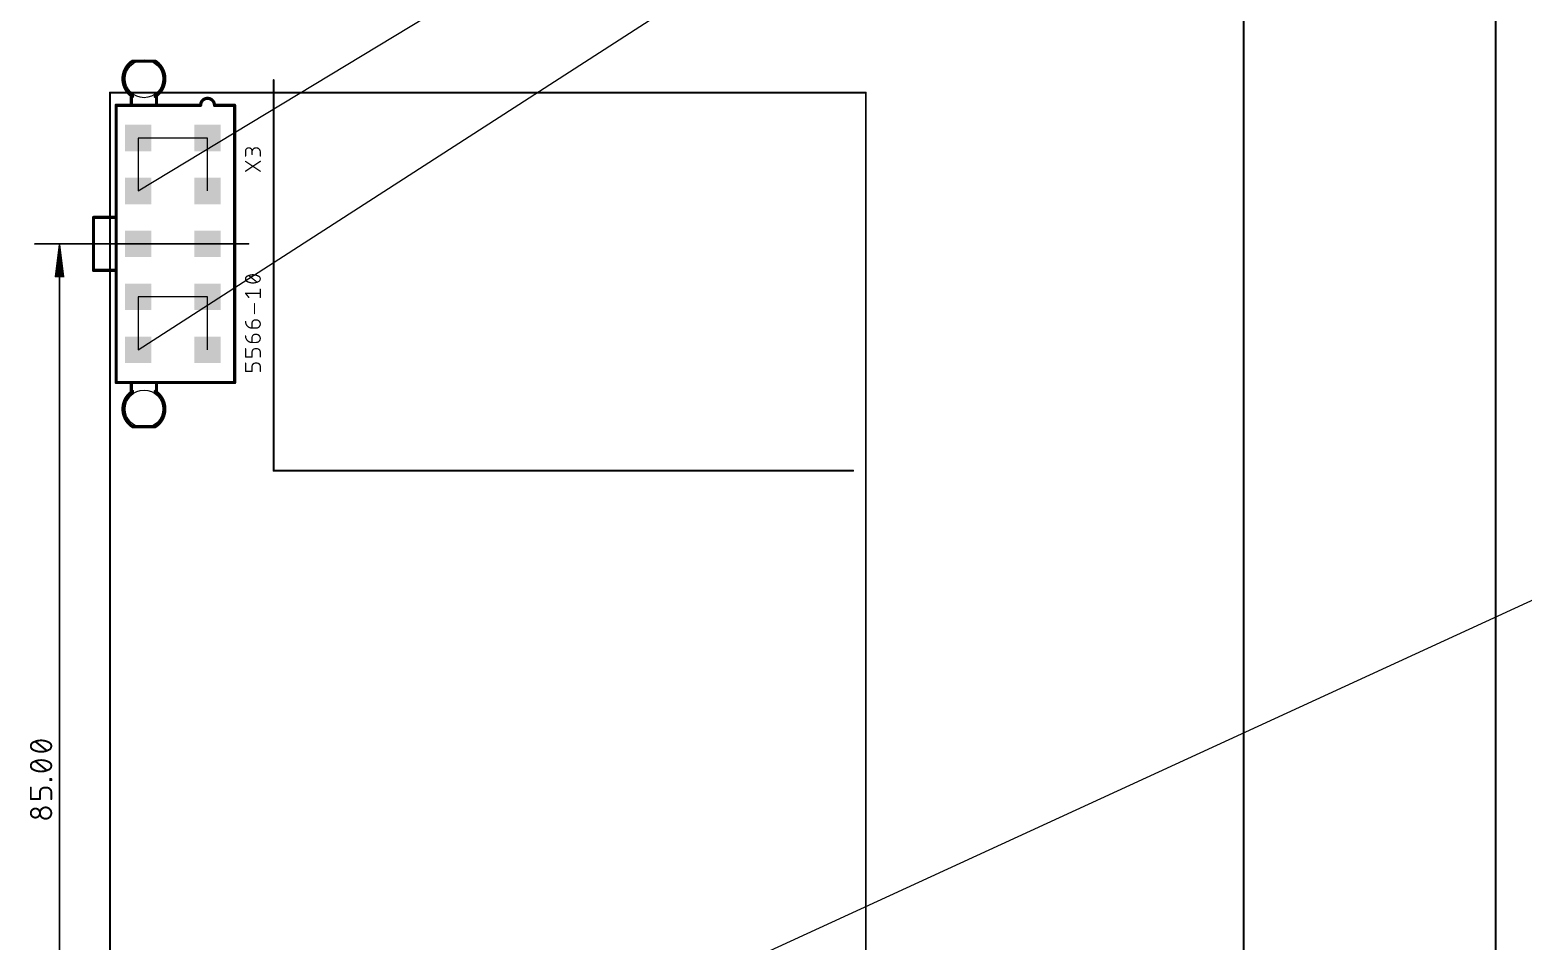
# Model space of a CAD drawing. Extents: x -93 to 210, y -228 to 208.
# Drawn here: x 19.6 to 138.2, y 44.7 to 117 of the extents above; entities that cross this region are included whole.
import ezdxf

# ---------------------------------------------------------------- set-up
doc = ezdxf.new("R2010")
doc.units = 0
for name, color, linetype in [('1', 12, 'CONTINUOUS'), ('121', 253, 'CONTINUOUS'), ('17', 110, 'CONTINUOUS'), ('19', 53, 'CONTINUOUS'), ('20', 31, 'CONTINUOUS'), ('21', 253, 'CONTINUOUS'), ('23', 53, 'CONTINUOUS'), ('25', 253, 'CONTINUOUS'), ('27', 253, 'CONTINUOUS')]:
    doc.layers.add(name, color=color, linetype=linetype)

# ---------------------------------------------------------------- blocks, each defined once
blk = doc.blocks.new('SQUAREP')
blk.add_solid([(-0.5, -0.5), (0.5, -0.5), (-0.5, 0.5), (0.5, 0.5)])

msp = doc.modelspace()

# ---------------------------------------------------------------- linework, layer by layer
at = {"layer": '1'}
for points, const_width in [([(37, 100), (20.05, 100)], 0.13), ([(22, 99.935), (21.6808, 97.4)], 0.13), ([(22, 99.935), (21.74, 97.4)], 0.13), ([(22, 99.935), (21.87, 97.4)], 0.13), ([(22, 15.065), (22, 99.935)], 0.13), ([(22.3192, 97.4), (22, 99.935)], 0.13), ([(22.13, 97.4), (22, 99.935)], 0.13), ([(22.26, 97.4), (22, 99.935)], 0.13), ([(21.6808, 97.4), (22.3192, 97.4)], 0.13), ([(20.9881, 59.7901), (20.0849, 60.5126)], 0.1524), ([(20.9881, 58.227), (20.0849, 58.9495)], 0.1524), ([(19.7237, 55.9483), (19.7237, 56.8514)], 0.1524), ([(20.9881, 56.8514), (20.8074, 56.8514)], 0.1524), ([(21.259, 57.4489), (21.259, 57.5392)], 0.1524), ([(21.259, 57.5392), (21.3493, 57.5392)], 0.1524), ([(21.3493, 57.4489), (21.259, 57.4489)], 0.1524), ([(21.3493, 57.5392), (21.3493, 57.4489)], 0.1524), ([(20.4462, 55.9483), (19.7237, 55.9483)], 0.1524), ([(20.4462, 56.4902), (20.4462, 55.9483)], 0.1524), ([(21.3493, 55.9483), (21.3493, 56.4902)], 0.1524)]:
    msp.add_lwpolyline(points, dxfattribs=dict(at, const_width=const_width))
for points, const_width in [([(20.05, 100.0325, 1), (20.05, 99.9675)], 0.065), ([(22.0325, 99.935, 1), (21.9675, 99.935)], 0.065), ([(22.0322, 99.9391, 1), (21.9678, 99.9309)], 0.065), ([(22.0325, 99.9333, 1), (21.9675, 99.9367)], 0.065), ([(22.0325, 99.9367, 1), (21.9675, 99.9333)], 0.065), ([(22.0323, 99.9383, 1), (21.9677, 99.9317)], 0.065), ([(22.0323, 99.9317, 1), (21.9677, 99.9383)], 0.065), ([(22.0322, 99.9309, 1), (21.9678, 99.9391)], 0.065), ([(37, 99.9675, 1), (37, 100.0325)], 0.065), ([(21.6485, 97.4041, 1), (21.713, 97.3959)], 0.065), ([(21.6808, 97.4325, 1), (21.6808, 97.3675)], 0.065), ([(21.7077, 97.4033, 1), (21.7723, 97.3967)], 0.065), ([(21.8375, 97.4017, 1), (21.9025, 97.3983)], 0.065), ([(22.0975, 97.3983, 1), (22.1625, 97.4017)], 0.065), ([(22.2277, 97.3967, 1), (22.2923, 97.4033)], 0.065), ([(22.287, 97.3959, 1), (22.3515, 97.4041)], 0.065), ([(22.3192, 97.3675, 1), (22.3192, 97.4325)], 0.065), ([(19.9495, 60.4675, 0.3205), (19.7237, 60.1514)], 0.1524), ([(20.5365, 60.6029, 0.1139), (19.9495, 60.4675)], 0.1524), ([(19.9328, 60.5017, 1), (19.9662, 60.4332)], 0.0762), ([(19.9618, 60.4314, 1), (19.9371, 60.5035)], 0.0762), ([(20.1087, 60.5424, 1), (20.0611, 60.4829)], 0.0762), ([(21.1235, 60.4675, 0.1139), (20.5365, 60.6029)], 0.1524), ([(20.5365, 60.641, 1), (20.5365, 60.5648)], 0.0762), ([(20.5365, 60.5648, 1), (20.5365, 60.641)], 0.0762), ([(21.3493, 60.1514, 0.3205), (21.1235, 60.4675)], 0.1524), ([(21.1359, 60.5035, 1), (21.1112, 60.4314)], 0.0762), ([(21.1068, 60.4332, 1), (21.1402, 60.5017)], 0.0762), ([(19.7237, 60.1514, 0.3205), (19.9495, 59.8353)], 0.1524), ([(19.7618, 60.1514, 1), (19.6856, 60.1514)], 0.0762), ([(19.6856, 60.1514, 1), (19.7618, 60.1514)], 0.0762), ([(19.9495, 59.8353, 0.1139), (20.5365, 59.6998)], 0.1524), ([(19.9662, 59.8695, 1), (19.9328, 59.801)], 0.0762), ([(19.9371, 59.7992, 1), (19.9618, 59.8713)], 0.0762), ([(20.5365, 59.6998, 0.1139), (21.1235, 59.8353)], 0.1524), ([(20.5365, 59.7379, 1), (20.5365, 59.6617)], 0.0762), ([(20.5365, 59.6617, 1), (20.5365, 59.7379)], 0.0762), ([(20.9643, 59.7604, 1), (21.0119, 59.8199)], 0.0762), ([(21.1235, 59.8353, 0.3205), (21.3493, 60.1514)], 0.1524), ([(21.1112, 59.8713, 1), (21.1359, 59.7992)], 0.0762), ([(21.1402, 59.801, 1), (21.1068, 59.8695)], 0.0762), ([(21.3874, 60.1514, 1), (21.3112, 60.1514)], 0.0762), ([(21.3112, 60.1514, 1), (21.3874, 60.1514)], 0.0762), ([(19.9495, 58.9043, 0.3205), (19.7237, 58.5882)], 0.1524), ([(19.7237, 58.5882, 0.3205), (19.9495, 58.2722)], 0.1524), ([(19.7618, 58.5882, 1), (19.6856, 58.5882)], 0.0762), ([(19.6856, 58.5882, 1), (19.7618, 58.5882)], 0.0762), ([(20.5365, 59.0398, 0.1139), (19.9495, 58.9043)], 0.1524), ([(19.9328, 58.9386, 1), (19.9662, 58.8701)], 0.0762), ([(19.9495, 58.2722, 0.1139), (20.5365, 58.1367)], 0.1524), ([(19.9662, 58.3064, 1), (19.9328, 58.2379)], 0.0762), ([(19.9618, 58.8683, 1), (19.9371, 58.9404)], 0.0762), ([(19.9371, 58.2361, 1), (19.9618, 58.3082)], 0.0762), ([(20.1087, 58.9792, 1), (20.0611, 58.9197)], 0.0762), ([(21.1235, 58.9043, 0.1139), (20.5365, 59.0398)], 0.1524), ([(20.5365, 59.0779, 1), (20.5365, 59.0017)], 0.0762), ([(20.5365, 58.1367, 0.1139), (21.1235, 58.2722)], 0.1524), ([(20.5365, 58.1748, 1), (20.5365, 58.0986)], 0.0762), ([(20.5365, 59.0017, 1), (20.5365, 59.0779)], 0.0762), ([(20.5365, 58.0986, 1), (20.5365, 58.1748)], 0.0762), ([(20.9643, 58.1972, 1), (21.0119, 58.2568)], 0.0762), ([(21.1359, 58.9404, 1), (21.1112, 58.8683)], 0.0762), ([(21.3493, 58.5882, 0.3205), (21.1235, 58.9043)], 0.1524), ([(21.1235, 58.2722, 0.3205), (21.3493, 58.5882)], 0.1524), ([(21.1112, 58.3082, 1), (21.1359, 58.2361)], 0.0762), ([(21.1068, 58.8701, 1), (21.1402, 58.9386)], 0.0762), ([(21.1402, 58.2379, 1), (21.1068, 58.3064)], 0.0762), ([(21.3874, 58.5882, 1), (21.3112, 58.5882)], 0.0762), ([(21.3112, 58.5882, 1), (21.3874, 58.5882)], 0.0762), ([(19.7618, 56.8514, 1), (19.6856, 56.8514)], 0.0762), ([(20.8074, 56.8514, 0.4142), (20.4462, 56.4902)], 0.1524), ([(20.8074, 56.8895, 1), (20.8074, 56.8133)], 0.0762), ([(20.8074, 56.8133, 1), (20.8074, 56.8895)], 0.0762), ([(21.3493, 56.4902, 0.4142), (20.9881, 56.8514)], 0.1524), ([(20.9881, 56.8895, 1), (20.9881, 56.8133)], 0.0762), ([(20.9881, 56.8133, 1), (20.9881, 56.8895)], 0.0762), ([(21.2971, 57.5392, 1), (21.2209, 57.5392)], 0.0762), ([(21.259, 57.5773, 1), (21.259, 57.5011)], 0.0762), ([(21.259, 57.487, 1), (21.259, 57.4108)], 0.0762), ([(21.2209, 57.4489, 1), (21.2971, 57.4489)], 0.0762), ([(21.3874, 57.5392, 1), (21.3112, 57.5392)], 0.0762), ([(21.3112, 57.4489, 1), (21.3874, 57.4489)], 0.0762), ([(21.3493, 57.5011, 1), (21.3493, 57.5773)], 0.0762), ([(21.3493, 57.4108, 1), (21.3493, 57.487)], 0.0762), ([(19.7237, 55.9864, 1), (19.7237, 55.9102)], 0.0762), ([(19.6856, 55.9483, 1), (19.7618, 55.9483)], 0.0762), ([(20.4843, 56.4902, 1), (20.4081, 56.4902)], 0.0762), ([(20.4081, 56.4902, 1), (20.4843, 56.4902)], 0.0762), ([(20.4081, 55.9483, 1), (20.4843, 55.9483)], 0.0762), ([(20.4462, 55.9102, 1), (20.4462, 55.9864)], 0.0762), ([(21.3874, 56.4902, 1), (21.3112, 56.4902)], 0.0762), ([(21.3112, 56.4902, 1), (21.3874, 56.4902)], 0.0762), ([(21.3112, 55.9483, 1), (21.3874, 55.9483)], 0.0762), ([(20.0849, 55.198, 1), (20.0849, 54.4755)], 0.1524), ([(20.0849, 54.4755, 1), (20.0849, 55.198)], 0.1524), ([(20.0849, 55.2361, 1), (20.0849, 55.1599)], 0.0762), ([(20.0849, 54.5136, 1), (20.0849, 54.4374)], 0.0762), ([(20.0849, 55.1599, 1), (20.0849, 55.2361)], 0.0762), ([(20.0849, 54.4374, 1), (20.0849, 54.5136)], 0.0762), ([(20.8977, 55.2883, 1), (20.8977, 54.3852)], 0.1524), ([(20.8977, 54.3852, 1), (20.8977, 55.2883)], 0.1524), ([(20.8977, 55.3264, 1), (20.8977, 55.2502)], 0.0762), ([(20.8977, 55.2502, 1), (20.8977, 55.3264)], 0.0762), ([(20.8977, 54.4233, 1), (20.8977, 54.3471)], 0.0762), ([(20.8977, 54.3471, 1), (20.8977, 54.4233)], 0.0762)]:
    msp.add_lwpolyline(points, format="xyb", dxfattribs=dict(at, const_width=const_width))
at = {"layer": '121', "const_width": 0.1524}
for points in [[(116, 2), (116, 179)], [(136, 179), (136, 2)], [(26, 112), (86, 112)], [(26, 3), (26, 112)], [(86, 112), (86, 3)]]:
    msp.add_lwpolyline(points, dxfattribs=at)
at = {"layer": '121', "const_width": 0.0762}
for points in [[(26, 112.0381, 1), (26, 111.9619)], [(26.0381, 112, 1), (25.9619, 112)], [(86.0381, 112, 1), (85.9619, 112)], [(86, 111.9619, 1), (86, 112.0381)]]:
    msp.add_lwpolyline(points, format="xyb", dxfattribs=at)
at = {"layer": '19'}
for p, q in [((28.25, 104.2), (133.75, 168)), ((28.25, 91.6), (133.75, 159.6)), ((28.25, 108.4), (28.25, 104.2)), ((33.75, 108.4), (28.25, 108.4)), ((33.75, 104.2), (33.75, 108.4)), ((28.25, 95.8), (28.25, 91.6)), ((33.75, 95.8), (28.25, 95.8)), ((33.75, 91.6), (33.75, 95.8)), ((191.25, 95.8), (33.75, 23.4))]:
    msp.add_line(p, q, dxfattribs=at)
at = {"layer": '20'}
for centre in [(28.71, 113.1), (28.71, 86.9)]:
    msp.add_circle(centre, 1.5, dxfattribs=at)
at = {"layer": '21'}
for points, const_width in [([(27.8, 114.5, 0.546), (27.8, 111.7)], 0.254), ([(27.8, 114.5635, 1), (27.8, 114.4365)], 0.127), ([(27.8343, 114.4466, 1), (27.7657, 114.5534)], 0.127), ([(29.6, 111.7, 0.546), (29.6, 114.5)], 0.254), ([(29.6343, 114.5534, 1), (29.5657, 114.4466)], 0.127), ([(29.6, 114.4365, 1), (29.6, 114.5635)], 0.127), ([(39.0381, 113, 1), (38.9619, 113)], 0.0762), ([(27.7635, 111.8, 1), (27.6365, 111.8)], 0.127), ([(27.7657, 111.6466, 1), (27.8343, 111.7534)], 0.127), ([(29.5657, 111.7534, 1), (29.6343, 111.6466)], 0.127), ([(29.7635, 111.8, 1), (29.6365, 111.8)], 0.127), ([(34.3, 111, 1), (33.2, 111)], 0.254), ([(26.5635, 111, 1), (26.4365, 111)], 0.127), ([(26.5, 111.0635, 1), (26.5, 110.9365)], 0.127), ([(27.6365, 111.1, 1), (27.7635, 111.1)], 0.127), ([(29.6365, 111.1, 1), (29.7635, 111.1)], 0.127), ([(33.1365, 111, 1), (33.2635, 111)], 0.127), ([(33.2, 110.9365, 1), (33.2, 111.0635)], 0.127), ([(34.3, 111.0635, 1), (34.3, 110.9365)], 0.127), ([(34.2365, 111, 1), (34.3635, 111)], 0.127), ([(35.9635, 111, 1), (35.8365, 111)], 0.127), ([(35.9, 110.9365, 1), (35.9, 111.0635)], 0.127), ([(26.5, 89.0635, 1), (26.5, 88.9365)], 0.127), ([(26.4365, 89, 1), (26.5635, 89)], 0.127), ([(27.7635, 88.9, 1), (27.6365, 88.9)], 0.127), ([(29.7635, 88.9, 1), (29.6365, 88.9)], 0.127), ([(35.8365, 89, 1), (35.9635, 89)], 0.127), ([(35.9, 88.9365, 1), (35.9, 89.0635)], 0.127), ([(27.8, 88.3, 0.546), (27.8, 85.5)], 0.254), ([(27.6365, 88.2, 1), (27.7635, 88.2)], 0.127), ([(27.8343, 88.2466, 1), (27.7657, 88.3534)], 0.127), ([(29.6, 85.5, 0.546), (29.6, 88.3)], 0.254), ([(29.6343, 88.3534, 1), (29.5657, 88.2466)], 0.127), ([(29.6365, 88.2, 1), (29.7635, 88.2)], 0.127), ([(27.8, 85.5635, 1), (27.8, 85.4365)], 0.127), ([(27.7657, 85.4466, 1), (27.8343, 85.5534)], 0.127), ([(29.5657, 85.5534, 1), (29.6343, 85.4466)], 0.127), ([(29.6, 85.4365, 1), (29.6, 85.5635)], 0.127), ([(39, 82.0381, 1), (39, 81.9619)], 0.0762), ([(38.9619, 82, 1), (39.0381, 82)], 0.0762), ([(85, 81.9619, 1), (85, 82.0381)], 0.0762)]:
    msp.add_lwpolyline(points, format="xyb", dxfattribs=dict(at, const_width=const_width))
for points, const_width in [([(29.6, 114.5), (27.8, 114.5)], 0.254), ([(39, 82), (39, 113)], 0.1524), ([(27.7, 111.8), (27.7, 111.1)], 0.254), ([(29.7, 111.8), (29.7, 111.1)], 0.254), ([(26.5, 89), (26.5, 111)], 0.254), ([(26.5, 111), (33.2, 111)], 0.254), ([(34.3, 111), (35.9, 111)], 0.254), ([(35.9, 111), (35.9, 89)], 0.254), ([(35.9, 89), (26.5, 89)], 0.254), ([(27.7, 88.2), (27.7, 88.9)], 0.254), ([(29.7, 88.2), (29.7, 88.9)], 0.254), ([(27.8, 85.5), (29.6, 85.5)], 0.254), ([(85, 82), (39, 82)], 0.1524)]:
    msp.add_lwpolyline(points, dxfattribs=dict(at, const_width=const_width))
at = {"layer": '23'}
msp.add_point((31, 100), dxfattribs=at)
at = {"layer": '25'}
for points, const_width in [([(37.2851, 107.3632, 1), (36.7658, 107.3632)], 0.1016), ([(36.7912, 107.3632, 1), (36.7404, 107.3632)], 0.0508), ([(36.7404, 107.3632, 1), (36.7912, 107.3632)], 0.0508), ([(36.7404, 106.9737, 1), (36.7912, 106.9737)], 0.0508), ([(37.9342, 107.2983, 1), (37.2851, 107.2983)], 0.1016), ([(37.3105, 107.3632, 1), (37.2597, 107.3632)], 0.0508), ([(37.2597, 107.3632, 1), (37.3105, 107.3632)], 0.0508), ([(37.2597, 107.2983, 1), (37.3105, 107.2983)], 0.0508), ([(37.2597, 107.1035, 1), (37.3105, 107.1035)], 0.0508), ([(37.9596, 107.2983, 1), (37.9088, 107.2983)], 0.0508), ([(37.9088, 107.2983, 1), (37.9596, 107.2983)], 0.0508), ([(37.9088, 106.9737, 1), (37.9596, 106.9737)], 0.0508), ([(36.7799, 106.5659, 1), (36.7517, 106.5236)], 0.0508), ([(36.7517, 105.7869, 1), (36.7799, 105.7447)], 0.0508), ([(37.9483, 106.5236, 1), (37.9201, 106.5659)], 0.0508), ([(37.9201, 105.7447, 1), (37.9483, 105.7869)], 0.0508)]:
    msp.add_lwpolyline(points, format="xyb", dxfattribs=dict(at, const_width=const_width))
at = {"layer": '25', "const_width": 0.1016}
for points in [[(36.7658, 106.9737), (36.7658, 107.3632)], [(37.2851, 107.3632), (37.2851, 107.1035)], [(37.9342, 106.9737), (37.9342, 107.2983)], [(37.9342, 105.7658), (36.7658, 106.5447)], [(36.7658, 105.7658), (37.9342, 106.5447)]]:
    msp.add_lwpolyline(points, dxfattribs=at)
at = {"layer": '27'}
for points, const_width in [([(24.7, 97.9), (24.7, 102.1)], 0.254), ([(24.7, 102.1), (26.4, 102.1)], 0.254), ([(24.7, 97.9), (26.4, 97.9)], 0.254), ([(37.6746, 96.9661), (37.0254, 97.4854)], 0.1016), ([(37.0254, 95.7582), (36.7658, 96.0827)], 0.1016), ([(36.7658, 96.0827), (37.9342, 96.0827)], 0.1016), ([(37.9342, 95.7582), (37.9342, 96.4073)], 0.1016), ([(37.4798, 94.4741), (37.4798, 95.253)], 0.1016), ([(37.2851, 93.3198), (37.2851, 93.7093)], 0.1016), ([(37.5447, 93.9689), (37.6096, 93.9689)], 0.1016), ([(37.6096, 93.3198), (37.2851, 93.3198)], 0.1016), ([(37.2851, 92.1768), (37.2851, 92.5663)], 0.1016), ([(37.5447, 92.8259), (37.6096, 92.8259)], 0.1016), ([(36.7658, 91.0338), (36.7658, 91.6829)], 0.1016), ([(37.6096, 92.1768), (37.2851, 92.1768)], 0.1016), ([(37.2851, 91.4233), (37.2851, 91.0338)], 0.1016), ([(37.6746, 91.6829), (37.5447, 91.6829)], 0.1016), ([(37.9342, 91.0338), (37.9342, 91.4233)], 0.1016), ([(37.2851, 91.0338), (36.7658, 91.0338)], 0.1016), ([(36.7658, 89.8908), (36.7658, 90.5399)], 0.1016), ([(37.2851, 90.2803), (37.2851, 89.8908)], 0.1016), ([(37.6746, 90.5399), (37.5447, 90.5399)], 0.1016), ([(37.9342, 89.8908), (37.9342, 90.2803)], 0.1016), ([(37.2851, 89.8908), (36.7658, 89.8908)], 0.1016)]:
    msp.add_lwpolyline(points, dxfattribs=dict(at, const_width=const_width))
for points, const_width in [([(24.7635, 102.1, 1), (24.6365, 102.1)], 0.127), ([(24.7, 102.1635, 1), (24.7, 102.0365)], 0.127), ([(26.4, 102.0365, 1), (26.4, 102.1635)], 0.127), ([(24.7, 97.9635, 1), (24.7, 97.8365)], 0.127), ([(24.6365, 97.9, 1), (24.7635, 97.9)], 0.127), ([(26.4, 97.8365, 1), (26.4, 97.9635)], 0.127), ([(36.9281, 97.4529, 0.3205), (36.7658, 97.2257)], 0.1016), ([(36.7658, 97.2257, 0.3205), (36.9281, 96.9986)], 0.1016), ([(36.7912, 97.2257, 1), (36.7404, 97.2257)], 0.0508), ([(36.7404, 97.2257, 1), (36.7912, 97.2257)], 0.0508), ([(36.9169, 97.4758, 1), (36.9392, 97.4301)], 0.0508), ([(37.35, 97.5503, 0.1139), (36.9281, 97.4529)], 0.1016), ([(36.9363, 97.4289, 1), (36.9198, 97.477)], 0.0508), ([(37.0413, 97.5052, 1), (37.0096, 97.4656)], 0.0508), ([(37.7719, 97.4529, 0.1139), (37.35, 97.5503)], 0.1016), ([(37.35, 97.5757, 1), (37.35, 97.5249)], 0.0508), ([(37.35, 97.5249, 1), (37.35, 97.5757)], 0.0508), ([(37.7802, 97.477, 1), (37.7637, 97.4289)], 0.0508), ([(37.9342, 97.2257, 0.3205), (37.7719, 97.4529)], 0.1016), ([(37.7719, 96.9986, 0.3205), (37.9342, 97.2257)], 0.1016), ([(37.7608, 97.4301, 1), (37.7831, 97.4758)], 0.0508), ([(37.9596, 97.2257, 1), (37.9088, 97.2257)], 0.0508), ([(37.9088, 97.2257, 1), (37.9596, 97.2257)], 0.0508), ([(36.7856, 96.0986, 1), (36.746, 96.0669)], 0.0508), ([(36.7658, 96.1081, 1), (36.7658, 96.0573)], 0.0508), ([(36.9392, 97.0214, 1), (36.9169, 96.9757)], 0.0508), ([(36.9281, 96.9986, 0.1139), (37.35, 96.9012)], 0.1016), ([(36.9198, 96.9745, 1), (36.9363, 97.0226)], 0.0508), ([(37.35, 96.9012, 0.1139), (37.7719, 96.9986)], 0.1016), ([(37.35, 96.9266, 1), (37.35, 96.8758)], 0.0508), ([(37.35, 96.8758, 1), (37.35, 96.9266)], 0.0508), ([(37.6587, 96.9463, 1), (37.6904, 96.9859)], 0.0508), ([(37.7637, 97.0226, 1), (37.7802, 96.9745)], 0.0508), ([(37.7831, 96.9757, 1), (37.7608, 97.0214)], 0.0508), ([(37.9596, 96.4073, 1), (37.9088, 96.4073)], 0.0508), ([(37.9342, 96.0573, 1), (37.9342, 96.1081)], 0.0508), ([(37.0056, 95.7423, 1), (37.0453, 95.7741)], 0.0508), ([(37.5052, 95.253, 1), (37.4544, 95.253)], 0.0508), ([(37.9088, 95.7582, 1), (37.9596, 95.7582)], 0.0508), ([(36.7658, 93.8391, 0.4142), (37.2851, 93.3198)], 0.1016), ([(36.7912, 93.8391, 1), (36.7404, 93.8391)], 0.0508), ([(37.5447, 93.9689, 0.4142), (37.2851, 93.7093)], 0.1016), ([(37.3105, 93.7093, 1), (37.2597, 93.7093)], 0.0508), ([(37.2597, 93.7093, 1), (37.3105, 93.7093)], 0.0508), ([(37.4544, 94.4741, 1), (37.5052, 94.4741)], 0.0508), ([(37.5447, 93.9943, 1), (37.5447, 93.9435)], 0.0508), ([(37.5447, 93.9435, 1), (37.5447, 93.9943)], 0.0508), ([(37.6096, 93.3198, 1), (37.6096, 93.9689)], 0.1016), ([(37.6096, 93.9943, 1), (37.6096, 93.9435)], 0.0508), ([(37.6096, 93.9435, 1), (37.6096, 93.9943)], 0.0508), ([(36.7658, 92.6961, 0.4142), (37.2851, 92.1768)], 0.1016), ([(36.7912, 92.6961, 1), (36.7404, 92.6961)], 0.0508), ([(37.2851, 93.3452, 1), (37.2851, 93.2944)], 0.0508), ([(37.2597, 93.3198, 1), (37.3105, 93.3198)], 0.0508), ([(37.5447, 92.8259, 0.4142), (37.2851, 92.5663)], 0.1016), ([(37.3105, 92.5663, 1), (37.2597, 92.5663)], 0.0508), ([(37.2597, 92.5663, 1), (37.3105, 92.5663)], 0.0508), ([(37.2851, 93.2944, 1), (37.2851, 93.3452)], 0.0508), ([(37.5447, 92.8513, 1), (37.5447, 92.8005)], 0.0508), ([(37.5447, 92.8005, 1), (37.5447, 92.8513)], 0.0508), ([(37.6096, 93.3452, 1), (37.6096, 93.2944)], 0.0508), ([(37.6096, 92.1768, 1), (37.6096, 92.8259)], 0.1016), ([(37.6096, 92.8513, 1), (37.6096, 92.8005)], 0.0508), ([(37.6096, 93.2944, 1), (37.6096, 93.3452)], 0.0508), ([(37.6096, 92.8005, 1), (37.6096, 92.8513)], 0.0508), ([(36.7912, 91.6829, 1), (36.7404, 91.6829)], 0.0508), ([(37.2851, 92.2022, 1), (37.2851, 92.1514)], 0.0508), ([(37.2597, 92.1768, 1), (37.3105, 92.1768)], 0.0508), ([(37.5447, 91.6829, 0.4142), (37.2851, 91.4233)], 0.1016), ([(37.3105, 91.4233, 1), (37.2597, 91.4233)], 0.0508), ([(37.2597, 91.4233, 1), (37.3105, 91.4233)], 0.0508), ([(37.2851, 92.1514, 1), (37.2851, 92.2022)], 0.0508), ([(37.5447, 91.7083, 1), (37.5447, 91.6575)], 0.0508), ([(37.5447, 91.6575, 1), (37.5447, 91.7083)], 0.0508), ([(37.6096, 92.2022, 1), (37.6096, 92.1514)], 0.0508), ([(37.6096, 92.1514, 1), (37.6096, 92.2022)], 0.0508), ([(37.9342, 91.4233, 0.4142), (37.6746, 91.6829)], 0.1016), ([(37.6746, 91.7083, 1), (37.6746, 91.6575)], 0.0508), ([(37.6746, 91.6575, 1), (37.6746, 91.7083)], 0.0508), ([(37.9596, 91.4233, 1), (37.9088, 91.4233)], 0.0508), ([(37.9088, 91.4233, 1), (37.9596, 91.4233)], 0.0508), ([(36.7658, 91.0592, 1), (36.7658, 91.0084)], 0.0508), ([(36.7404, 91.0338, 1), (36.7912, 91.0338)], 0.0508), ([(36.7912, 90.5399, 1), (36.7404, 90.5399)], 0.0508), ([(37.2597, 91.0338, 1), (37.3105, 91.0338)], 0.0508), ([(37.5447, 90.5399, 0.4142), (37.2851, 90.2803)], 0.1016), ([(37.3105, 90.2803, 1), (37.2597, 90.2803)], 0.0508), ([(37.2597, 90.2803, 1), (37.3105, 90.2803)], 0.0508), ([(37.2851, 91.0084, 1), (37.2851, 91.0592)], 0.0508), ([(37.5447, 90.5653, 1), (37.5447, 90.5145)], 0.0508), ([(37.5447, 90.5145, 1), (37.5447, 90.5653)], 0.0508), ([(37.9342, 90.2803, 0.4142), (37.6746, 90.5399)], 0.1016), ([(37.6746, 90.5653, 1), (37.6746, 90.5145)], 0.0508), ([(37.6746, 90.5145, 1), (37.6746, 90.5653)], 0.0508), ([(37.9088, 91.0338, 1), (37.9596, 91.0338)], 0.0508), ([(37.9596, 90.2803, 1), (37.9088, 90.2803)], 0.0508), ([(37.9088, 90.2803, 1), (37.9596, 90.2803)], 0.0508), ([(36.7658, 89.9162, 1), (36.7658, 89.8654)], 0.0508), ([(36.7404, 89.8908, 1), (36.7912, 89.8908)], 0.0508), ([(37.2597, 89.8908, 1), (37.3105, 89.8908)], 0.0508), ([(37.2851, 89.8654, 1), (37.2851, 89.9162)], 0.0508), ([(37.9088, 89.8908, 1), (37.9596, 89.8908)], 0.0508)]:
    msp.add_lwpolyline(points, format="xyb", dxfattribs=dict(at, const_width=const_width))

# ---------------------------------------------------------------- block references
at = {"layer": '17', "xscale": 2.1, "yscale": 2.1, "rotation": 90}
for p in [(28.25, 108.4), (28.25, 108.4), (33.75, 108.4), (33.75, 108.4), (28.25, 104.2), (28.25, 104.2), (33.75, 104.2), (33.75, 104.2), (28.25, 100), (28.25, 100), (33.75, 100), (33.75, 100), (28.25, 95.8), (28.25, 95.8), (33.75, 95.8), (33.75, 95.8), (28.25, 91.6), (28.25, 91.6), (33.75, 91.6), (33.75, 91.6)]:
    msp.add_blockref('SQUAREP', p, dxfattribs=at)

doc.saveas('drawing.dxf')
